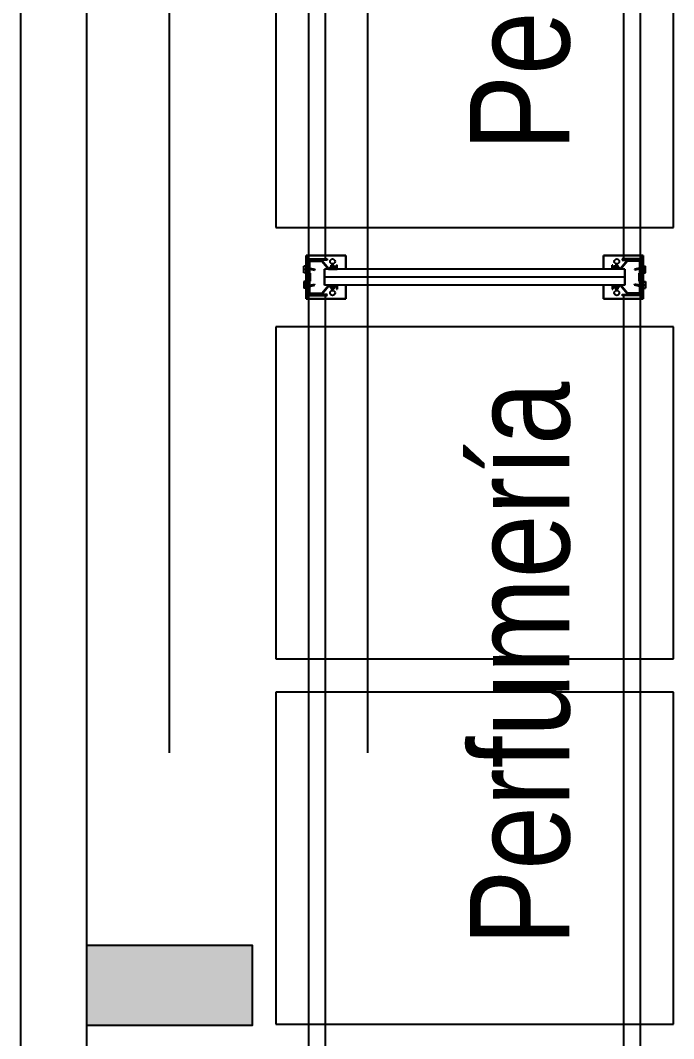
# Model space of a CAD drawing. Header units: metres. Extents: x 0 to 8715937, y -236336 to 216.
# Drawn here: x 109.6 to 111.57, y 77.219 to 80.287 of the extents above; entities that cross this region are included whole.
import ezdxf

# ---------------------------------------------------------------- set-up
doc = ezdxf.new("R2010")
doc.units = ezdxf.units.M
doc.header["$MEASUREMENT"] = 0
doc.linetypes.add('ACAD_ISO10W100', pattern=[18, 12, -3, 0, -3])
for name, color, linetype in [('0-BLOCK-ARQUITECTURA', 7, 'Continuous'), ('0-BLOCK-EQUIPAMIENTO', 7, 'Continuous'), ('0-BLOCK-ESTRUCTURA', 7, 'Continuous'), ('AAA BAST', 5, 'Continuous'), ('AAA COTAS', 7, 'Continuous'), ('AAA LARG', 1, 'Continuous'), ('AAA PALLETS', 7, 'Continuous'), ('COLUMNAS', 210, 'Continuous'), ('COLUMNAS HATCH', 251, 'Continuous'), ('EJES', 251, 'ACAD_ISO10W100'), ('MURO', 4, 'Continuous'), ('TEXTO', 7, 'Continuous')]:
    doc.layers.add(name, color=color, linetype=linetype)
doc.styles.add('AR', font='arial.ttf')

# ---------------------------------------------------------------- blocks, each defined once
blk = doc.blocks.new('DPM-ARQUITECTURA')
at = {"layer": 'MURO', "ltscale": 0.1}
for p, q in [((21.8801, 103.2229), (21.8801, 50.4111)), ((22.0801, 50.4111), (22.0801, 92.9343))]:
    blk.add_line(p, q, dxfattribs=at)
blk = doc.blocks.new('COLUMNA 0.24 x 0.50')
at = {"layer": 'COLUMNAS HATCH', "ltscale": 0.1}
blk.add_hatch(color=256, dxfattribs=at).paths.add_polyline_path([(0.5, 0), (0.5, -0.24), (0, -0.24), (0, 0)])
at = {"layer": 'COLUMNAS', "ltscale": 0.1}
blk.add_lwpolyline([(0.5, 0), (0.5, -0.24), (0, -0.24), (0, 0)], close=True, dxfattribs=at)
blk = doc.blocks.new('DPM-ESTRUCTURA')
at = {"layer": 'EJES', "ltscale": 0.4}
for p, q in [((22.33, 41.5801), (22.33, 112.3301)), ((22.9278, 41.5801), (22.9278, 112.3301))]:
    blk.add_line(p, q, dxfattribs=at)
at = {"layer": 'COLUMNAS', "xscale": -1}
blk.add_blockref('COLUMNA 0.24 x 0.50', (22.58, 77.5001), dxfattribs=at)
blk = doc.blocks.new('1A MODULO SIMPLE')
at = {"layer": 'AAA BAST'}
for points in [[(-2.1307, 1.015), (-2.1307, 1.017), (-2.1407, 1.017), (-2.1407, 1.04), (-2.1167, 1.06), (-2.1167, 1.1), (-2.1567, 1.1), (-2.1567, 1.098), (-2.1767, 1.098), (-2.1767, 1.1), (-2.2167, 1.1), (-2.2167, 1.06), (-2.1927, 1.04), (-2.1927, 1.017), (-2.2027, 1.017), (-2.2027, 1.015), (-2.1907, 1.015), (-2.1907, 1.0409), (-2.2147, 1.0609), (-2.2147, 1.098), (-2.1787, 1.098), (-2.1787, 1.096), (-2.1547, 1.096), (-2.1547, 1.098), (-2.1187, 1.098), (-2.1187, 1.0609), (-2.1427, 1.0409), (-2.1427, 1.015)], [(0.1973, 1.015), (0.1973, 1.017), (0.2073, 1.017), (0.2073, 1.04), (0.1833, 1.06), (0.1833, 1.1), (0.2233, 1.1), (0.2233, 1.098), (0.2433, 1.098), (0.2433, 1.1), (0.2833, 1.1), (0.2833, 1.06), (0.2593, 1.04), (0.2593, 1.017), (0.2693, 1.017), (0.2693, 1.015), (0.2573, 1.015), (0.2573, 1.0409), (0.2813, 1.0609), (0.2813, 1.098), (0.2453, 1.098), (0.2453, 1.096), (0.2213, 1.096), (0.2213, 1.098), (0.1853, 1.098), (0.1853, 1.0609), (0.2093, 1.0409), (0.2093, 1.015)], [(-2.1307, 0.185), (-2.1307, 0.183), (-2.1407, 0.183), (-2.1407, 0.16), (-2.1167, 0.14), (-2.1167, 0.1), (-2.1567, 0.1), (-2.1567, 0.102), (-2.1767, 0.102), (-2.1767, 0.1), (-2.2167, 0.1), (-2.2167, 0.14), (-2.1927, 0.16), (-2.1927, 0.183), (-2.2027, 0.183), (-2.2027, 0.185), (-2.1907, 0.185), (-2.1907, 0.1591), (-2.2147, 0.1391), (-2.2147, 0.102), (-2.1787, 0.102), (-2.1787, 0.104), (-2.1547, 0.104), (-2.1547, 0.102), (-2.1187, 0.102), (-2.1187, 0.1391), (-2.1427, 0.1591), (-2.1427, 0.185)], [(0.1973, 0.185), (0.1973, 0.183), (0.2073, 0.183), (0.2073, 0.16), (0.1833, 0.14), (0.1833, 0.1), (0.2233, 0.1), (0.2233, 0.102), (0.2433, 0.102), (0.2433, 0.1), (0.2833, 0.1), (0.2833, 0.14), (0.2593, 0.16), (0.2593, 0.183), (0.2693, 0.183), (0.2693, 0.185), (0.2573, 0.185), (0.2573, 0.1591), (0.2813, 0.1391), (0.2813, 0.102), (0.2453, 0.102), (0.2453, 0.104), (0.2213, 0.104), (0.2213, 0.102), (0.1853, 0.102), (0.1853, 0.1391), (0.2093, 0.1591), (0.2093, 0.185)]]:
    blk.add_hatch(color=251, dxfattribs=at).paths.add_polyline_path(points)
at = {"layer": 'AAA BAST', "color": 251}
for p, q in [((-2.2167, 1.1082), (-2.2317, 1.1082)), ((-2.2317, 1.1082), (-2.2317, 0.9882)), ((-2.1167, 1.1082), (-2.2167, 1.1082)), ((-2.2167, 1.1082), (-2.2167, 1.1032)), ((-2.1802, 1.1152), (-2.2002, 1.1152)), ((-2.2002, 1.1082), (-2.2002, 1.1152)), ((-2.1902, 1.1082), (-2.1902, 1.1152)), ((-2.1802, 1.1082), (-2.1802, 1.1152)), ((-2.1532, 1.1152), (-2.1332, 1.1152)), ((-2.1532, 1.1082), (-2.1532, 1.1152)), ((-2.1432, 1.1082), (-2.1432, 1.1152)), ((-2.1332, 1.1082), (-2.1332, 1.1152)), ((-2.1167, 1.1032), (-2.1167, 1.1082)), ((-2.1017, 1.1082), (-2.1167, 1.1082)), ((-2.1017, 0.9882), (-2.1017, 1.1082)), ((0.1683, 0.9882), (0.1683, 1.1082)), ((0.1683, 1.1082), (0.1833, 1.1082)), ((0.1833, 1.1032), (0.1833, 1.1082)), ((0.1833, 1.1082), (0.2833, 1.1082)), ((0.2198, 1.1152), (0.1998, 1.1152)), ((0.1998, 1.1082), (0.1998, 1.1152)), ((0.2098, 1.1082), (0.2098, 1.1152)), ((0.2198, 1.1082), (0.2198, 1.1152)), ((0.2468, 1.1152), (0.2668, 1.1152)), ((0.2468, 1.1082), (0.2468, 1.1152)), ((0.2568, 1.1082), (0.2568, 1.1152)), ((0.2668, 1.1082), (0.2668, 1.1152)), ((0.2833, 1.1082), (0.2833, 1.1032)), ((0.2833, 1.1082), (0.2983, 1.1082)), ((0.2983, 1.1082), (0.2983, 0.9882)), ((-2.2167, 1.1032), (-2.2317, 1.1032)), ((-2.2167, 1.1032), (-2.1167, 1.1032)), ((-2.1767, 1.1), (-2.2167, 1.1)), ((-2.2167, 1.1), (-2.2167, 1.06)), ((-2.2147, 1.098), (-2.2147, 1.0609)), ((-2.1787, 1.098), (-2.2147, 1.098)), ((-2.2067, 1.1), (-2.2067, 1.1032)), ((-2.2067, 1.1032), (-2.1737, 1.1032)), ((-2.1787, 1.098), (-2.1787, 1.096)), ((-2.1547, 1.096), (-2.1787, 1.096)), ((-2.1767, 1.1), (-2.1767, 1.098)), ((-2.1767, 1.1), (-2.1737, 1.1)), ((-2.1567, 1.098), (-2.1767, 1.098)), ((-2.1737, 1.1), (-2.1737, 1.1032)), ((-2.1597, 1.1), (-2.1597, 1.1032)), ((-2.1567, 1.1), (-2.1597, 1.1)), ((-2.1167, 1.1), (-2.1567, 1.1)), ((-2.1567, 1.1), (-2.1567, 1.098)), ((-2.1187, 1.098), (-2.1547, 1.098)), ((-2.1547, 1.098), (-2.1547, 1.096)), ((-2.1267, 1.1), (-2.1267, 1.1032)), ((-2.1187, 1.098), (-2.1187, 1.0609)), ((-2.1167, 1.1032), (-2.1017, 1.1032)), ((-2.1167, 1.1), (-2.1167, 1.06)), ((0.1833, 1.1032), (0.1683, 1.1032)), ((0.2833, 1.1032), (0.1833, 1.1032)), ((0.1833, 1.1), (0.2233, 1.1)), ((0.1833, 1.1), (0.1833, 1.06)), ((0.1853, 1.098), (0.1853, 1.0609)), ((0.1853, 1.098), (0.2213, 1.098)), ((0.1933, 1.1), (0.1933, 1.1032)), ((0.2213, 1.098), (0.2213, 1.096)), ((0.2213, 1.096), (0.2453, 1.096)), ((0.2233, 1.1), (0.2233, 1.098)), ((0.2233, 1.1), (0.2263, 1.1)), ((0.2233, 1.098), (0.2433, 1.098)), ((0.2263, 1.1), (0.2263, 1.1032)), ((0.2403, 1.1), (0.2403, 1.1032)), ((0.2733, 1.1032), (0.2403, 1.1032)), ((0.2433, 1.1), (0.2403, 1.1)), ((0.2433, 1.1), (0.2833, 1.1)), ((0.2433, 1.1), (0.2433, 1.098)), ((0.2453, 1.098), (0.2813, 1.098)), ((0.2453, 1.098), (0.2453, 1.096)), ((0.2733, 1.1), (0.2733, 1.1032)), ((0.2813, 1.098), (0.2813, 1.0609)), ((0.2833, 1.1032), (0.2983, 1.1032)), ((0.2833, 1.1), (0.2833, 1.06)), ((-2.2167, 1.06), (-2.1927, 1.04)), ((-2.2147, 1.0609), (-2.1907, 1.0409)), ((-2.1907, 1.053), (-2.1667, 1.053)), ((-2.1907, 0.147), (-2.1907, 1.053)), ((-2.1667, 1.053), (-2.1427, 1.053)), ((-2.1667, 0.147), (-2.1667, 1.053)), ((-2.1187, 1.0609), (-2.1427, 1.0409)), ((-2.1427, 0.147), (-2.1427, 1.053)), ((-2.1167, 1.06), (-2.1407, 1.04)), ((0.1833, 1.06), (0.2073, 1.04)), ((0.1853, 1.0609), (0.2093, 1.0409)), ((0.2333, 1.053), (0.2093, 1.053)), ((0.2093, 0.147), (0.2093, 1.053)), ((0.2573, 1.053), (0.2333, 1.053)), ((0.2333, 0.147), (0.2333, 1.053)), ((0.2813, 1.0609), (0.2573, 1.0409)), ((0.2573, 0.147), (0.2573, 1.053)), ((0.2833, 1.06), (0.2593, 1.04)), ((-2.1927, 1.017), (-2.2027, 1.017)), ((-2.2027, 1.017), (-2.2027, 1.015)), ((-2.1907, 1.015), (-2.2027, 1.015)), ((-2.1927, 1.036), (-2.1977, 1.036)), ((-2.1977, 1.021), (-2.1977, 1.036)), ((-2.1927, 1.0285), (-2.1977, 1.0285)), ((-2.1927, 1.021), (-2.1977, 1.021)), ((-2.1927, 1.04), (-2.1927, 1.017)), ((-2.1907, 1.0409), (-2.1907, 1.015)), ((-2.1427, 1.0409), (-2.1427, 1.015)), ((-2.1427, 1.015), (-2.1307, 1.015)), ((-2.1407, 1.04), (-2.1407, 1.017)), ((-2.1357, 1.036), (-2.1407, 1.036)), ((-2.1407, 1.021), (-2.1407, 1.036)), ((-2.1357, 1.0285), (-2.1407, 1.0285)), ((-2.1357, 1.021), (-2.1407, 1.021)), ((-2.1407, 1.017), (-2.1307, 1.017)), ((-2.1357, 1.021), (-2.1357, 1.036)), ((-2.1357, 1.0328), (-2.1307, 1.0328)), ((-2.1357, 1.0243), (-2.1307, 1.0243)), ((-2.1307, 1.0243), (-2.1307, 1.0328)), ((-2.1307, 1.015), (-2.1307, 1.017)), ((0.2023, 1.0328), (0.1973, 1.0328)), ((0.1973, 1.0243), (0.1973, 1.0328)), ((0.2023, 1.0243), (0.1973, 1.0243)), ((0.2073, 1.017), (0.1973, 1.017)), ((0.1973, 1.015), (0.1973, 1.017)), ((0.2093, 1.015), (0.1973, 1.015)), ((0.2023, 1.036), (0.2073, 1.036)), ((0.2023, 1.021), (0.2023, 1.036)), ((0.2023, 1.0285), (0.2073, 1.0285)), ((0.2023, 1.021), (0.2073, 1.021)), ((0.2073, 1.04), (0.2073, 1.017)), ((0.2073, 1.021), (0.2073, 1.036)), ((0.2093, 1.0409), (0.2093, 1.015)), ((0.2573, 1.0409), (0.2573, 1.015)), ((0.2573, 1.015), (0.2693, 1.015)), ((0.2593, 1.04), (0.2593, 1.017)), ((0.2593, 1.036), (0.2643, 1.036)), ((0.2593, 1.0285), (0.2643, 1.0285)), ((0.2593, 1.021), (0.2643, 1.021)), ((0.2593, 1.017), (0.2693, 1.017)), ((0.2643, 1.021), (0.2643, 1.036)), ((0.2693, 1.017), (0.2693, 1.015)), ((-2.2317, 0.9882), (-2.1907, 0.9882)), ((-2.1427, 0.9882), (-2.1017, 0.9882)), ((0.2093, 0.9882), (0.1683, 0.9882)), ((0.2983, 0.9882), (0.2573, 0.9882)), ((-2.2317, 0.0918), (-2.2317, 0.2118)), ((-2.2317, 0.2118), (-2.1907, 0.2118)), ((-2.1907, 0.185), (-2.2027, 0.185)), ((-2.2027, 0.183), (-2.2027, 0.185)), ((-2.1907, 0.1591), (-2.1907, 0.185)), ((-2.1427, 0.2118), (-2.1017, 0.2118)), ((-2.1427, 0.1591), (-2.1427, 0.185)), ((-2.1427, 0.185), (-2.1307, 0.185)), ((-2.1307, 0.185), (-2.1307, 0.183)), ((-2.1017, 0.2118), (-2.1017, 0.0918)), ((0.2093, 0.2118), (0.1683, 0.2118)), ((0.1683, 0.2118), (0.1683, 0.0918)), ((0.2093, 0.185), (0.1973, 0.185)), ((0.1973, 0.185), (0.1973, 0.183)), ((0.2093, 0.1591), (0.2093, 0.185)), ((0.2983, 0.2118), (0.2573, 0.2118)), ((0.2573, 0.1591), (0.2573, 0.185)), ((0.2573, 0.185), (0.2693, 0.185)), ((0.2693, 0.183), (0.2693, 0.185)), ((0.2983, 0.0918), (0.2983, 0.2118)), ((-2.2167, 0.14), (-2.1927, 0.16)), ((-2.2147, 0.1391), (-2.1907, 0.1591)), ((-2.1927, 0.183), (-2.2027, 0.183)), ((-2.1927, 0.1801), (-2.1977, 0.1801)), ((-2.1977, 0.1651), (-2.1977, 0.1801)), ((-2.1927, 0.1726), (-2.1977, 0.1726)), ((-2.1927, 0.1651), (-2.1977, 0.1651)), ((-2.1927, 0.16), (-2.1927, 0.183)), ((-2.1187, 0.1391), (-2.1427, 0.1591)), ((-2.1407, 0.16), (-2.1407, 0.183)), ((-2.1407, 0.183), (-2.1307, 0.183)), ((-2.1357, 0.1801), (-2.1407, 0.1801)), ((-2.1407, 0.1651), (-2.1407, 0.1801)), ((-2.1357, 0.1726), (-2.1407, 0.1726)), ((-2.1357, 0.1651), (-2.1407, 0.1651)), ((-2.1167, 0.14), (-2.1407, 0.16)), ((-2.1357, 0.1651), (-2.1357, 0.1801)), ((-2.1357, 0.1768), (-2.1307, 0.1768)), ((-2.1357, 0.1683), (-2.1307, 0.1683)), ((-2.1307, 0.1683), (-2.1307, 0.1768)), ((0.1833, 0.14), (0.2073, 0.16)), ((0.1853, 0.1391), (0.2093, 0.1591)), ((0.2073, 0.183), (0.1973, 0.183)), ((0.2023, 0.1768), (0.1973, 0.1768)), ((0.1973, 0.1683), (0.1973, 0.1768)), ((0.2023, 0.1683), (0.1973, 0.1683)), ((0.2023, 0.1801), (0.2073, 0.1801)), ((0.2023, 0.1651), (0.2023, 0.1801)), ((0.2023, 0.1726), (0.2073, 0.1726)), ((0.2023, 0.1651), (0.2073, 0.1651)), ((0.2073, 0.16), (0.2073, 0.183)), ((0.2073, 0.1651), (0.2073, 0.1801)), ((0.2813, 0.1391), (0.2573, 0.1591)), ((0.2593, 0.16), (0.2593, 0.183)), ((0.2593, 0.183), (0.2693, 0.183)), ((0.2593, 0.1801), (0.2643, 0.1801)), ((0.2593, 0.1726), (0.2643, 0.1726)), ((0.2593, 0.1651), (0.2643, 0.1651)), ((0.2833, 0.14), (0.2593, 0.16)), ((0.2643, 0.1651), (0.2643, 0.1801)), ((-2.2167, 0.1), (-2.2167, 0.14)), ((-2.2147, 0.102), (-2.2147, 0.1391)), ((-2.1907, 0.147), (-2.1667, 0.147)), ((-2.1667, 0.147), (-2.1427, 0.147)), ((-2.1187, 0.102), (-2.1187, 0.1391)), ((-2.1167, 0.1), (-2.1167, 0.14)), ((0.1833, 0.1), (0.1833, 0.14)), ((0.1853, 0.102), (0.1853, 0.1391)), ((0.2333, 0.147), (0.2093, 0.147)), ((0.2573, 0.147), (0.2333, 0.147)), ((0.2813, 0.102), (0.2813, 0.1391)), ((0.2833, 0.1), (0.2833, 0.14)), ((-2.2167, 0.0968), (-2.2317, 0.0968)), ((-2.1767, 0.1), (-2.2167, 0.1)), ((-2.2167, 0.0968), (-2.1167, 0.0968)), ((-2.2167, 0.0918), (-2.2167, 0.0968)), ((-2.1787, 0.102), (-2.2147, 0.102)), ((-2.2067, 0.1), (-2.2067, 0.0968)), ((-2.2067, 0.0968), (-2.1737, 0.0968)), ((-2.1787, 0.102), (-2.1787, 0.104)), ((-2.1547, 0.104), (-2.1787, 0.104)), ((-2.1567, 0.102), (-2.1767, 0.102)), ((-2.1767, 0.1), (-2.1767, 0.102)), ((-2.1767, 0.1), (-2.1737, 0.1)), ((-2.1737, 0.1), (-2.1737, 0.0968)), ((-2.1597, 0.1), (-2.1597, 0.0968)), ((-2.1567, 0.1), (-2.1597, 0.1)), ((-2.1567, 0.1), (-2.1567, 0.102)), ((-2.1167, 0.1), (-2.1567, 0.1)), ((-2.1547, 0.102), (-2.1547, 0.104)), ((-2.1187, 0.102), (-2.1547, 0.102)), ((-2.1267, 0.1), (-2.1267, 0.0968)), ((-2.1167, 0.0968), (-2.1167, 0.0918)), ((-2.1167, 0.0968), (-2.1017, 0.0968)), ((0.1833, 0.0968), (0.1683, 0.0968)), ((0.1833, 0.1), (0.2233, 0.1)), ((0.2833, 0.0968), (0.1833, 0.0968)), ((0.1833, 0.0968), (0.1833, 0.0918)), ((0.1853, 0.102), (0.2213, 0.102)), ((0.1933, 0.1), (0.1933, 0.0968)), ((0.2213, 0.102), (0.2213, 0.104)), ((0.2213, 0.104), (0.2453, 0.104)), ((0.2233, 0.102), (0.2433, 0.102)), ((0.2233, 0.1), (0.2233, 0.102)), ((0.2233, 0.1), (0.2263, 0.1)), ((0.2263, 0.1), (0.2263, 0.0968)), ((0.2403, 0.1), (0.2403, 0.0968)), ((0.2433, 0.1), (0.2403, 0.1)), ((0.2733, 0.0968), (0.2403, 0.0968)), ((0.2433, 0.1), (0.2433, 0.102)), ((0.2433, 0.1), (0.2833, 0.1)), ((0.2453, 0.102), (0.2453, 0.104)), ((0.2453, 0.102), (0.2813, 0.102)), ((0.2733, 0.1), (0.2733, 0.0968)), ((0.2833, 0.0918), (0.2833, 0.0968)), ((0.2833, 0.0968), (0.2983, 0.0968)), ((-2.2167, 0.0918), (-2.2317, 0.0918)), ((-2.1167, 0.0918), (-2.2167, 0.0918)), ((-2.2002, 0.0918), (-2.2002, 0.0848)), ((-2.1802, 0.0848), (-2.2002, 0.0848)), ((-2.1902, 0.0918), (-2.1902, 0.0848)), ((-2.1802, 0.0918), (-2.1802, 0.0848)), ((-2.1532, 0.0918), (-2.1532, 0.0848)), ((-2.1532, 0.0848), (-2.1332, 0.0848)), ((-2.1432, 0.0918), (-2.1432, 0.0848)), ((-2.1332, 0.0918), (-2.1332, 0.0848)), ((-2.1017, 0.0918), (-2.1167, 0.0918)), ((0.1683, 0.0918), (0.1833, 0.0918)), ((0.1833, 0.0918), (0.2833, 0.0918)), ((0.1998, 0.0918), (0.1998, 0.0848)), ((0.2198, 0.0848), (0.1998, 0.0848)), ((0.2098, 0.0918), (0.2098, 0.0848)), ((0.2198, 0.0918), (0.2198, 0.0848)), ((0.2468, 0.0918), (0.2468, 0.0848)), ((0.2468, 0.0848), (0.2668, 0.0848)), ((0.2568, 0.0918), (0.2568, 0.0848)), ((0.2668, 0.0918), (0.2668, 0.0848)), ((0.2833, 0.0918), (0.2983, 0.0918))]:
    blk.add_line(p, q, dxfattribs=at)
for centre in [(-2.2141, 1.0285), (-2.1192, 1.0285), (0.1859, 1.0285), (0.2808, 1.0285), (-2.2141, 0.1715), (-2.1192, 0.1715), (0.1859, 0.1715), (0.2808, 0.1715)]:
    blk.add_circle(centre, 0.0075, dxfattribs=at)
at = {"layer": 'AAA LARG', "color": 251}
for p, q in [((-2.1407, 1.105), (-2.1454, 1.0829)), ((-2.1407, 1.105), (-2.1117, 1.105)), ((-2.1117, 1.105), (-2.1117, 1.045)), ((0.2073, 1.105), (0.1783, 1.105)), ((0.1783, 1.105), (0.1783, 1.045)), ((0.2073, 1.105), (0.212, 1.0829)), ((-2.1422, 1.0822), (-2.1454, 1.0829)), ((-2.1381, 1.1018), (-2.1422, 1.0822)), ((-2.1149, 1.1018), (-2.1381, 1.1018)), ((-2.1149, 1.045), (-2.1149, 1.1018)), ((-2.1117, 1.1), (0.1783, 1.1)), ((0.1815, 1.045), (0.1815, 1.1018)), ((0.1815, 1.1018), (0.2047, 1.1018)), ((0.2047, 1.1018), (0.2089, 1.0822)), ((0.2089, 1.0822), (0.212, 1.0829)), ((-2.1117, 1.045), (-2.1149, 1.045)), ((-2.1117, 1.05), (0.1783, 1.05)), ((0.1783, 1.045), (0.1815, 1.045)), ((-2.1117, 0.155), (-2.1149, 0.155)), ((-2.1149, 0.155), (-2.1149, 0.0982)), ((-2.1117, 0.095), (-2.1117, 0.155)), ((0.1783, 0.095), (0.1783, 0.155)), ((0.1783, 0.155), (0.1815, 0.155)), ((0.1815, 0.155), (0.1815, 0.0982)), ((-2.1117, 0.15), (0.1783, 0.15)), ((-2.1422, 0.1178), (-2.1454, 0.1171)), ((-2.1407, 0.095), (-2.1454, 0.1171)), ((-2.1381, 0.0982), (-2.1422, 0.1178)), ((-2.1407, 0.095), (-2.1117, 0.095)), ((-2.1149, 0.0982), (-2.1381, 0.0982)), ((-2.1117, 0.1), (0.1783, 0.1)), ((0.2073, 0.095), (0.1783, 0.095)), ((0.1815, 0.0982), (0.2047, 0.0982)), ((0.2047, 0.0982), (0.2089, 0.1178)), ((0.2073, 0.095), (0.212, 0.1171)), ((0.2089, 0.1178), (0.212, 0.1171))]:
    blk.add_line(p, q, dxfattribs=at)
at = {"layer": 'AAA PALLETS', "color": 251, "ltscale": 0.21}
for p, q in [((-1.0167, 1.2), (-2.0167, 1.2)), ((-2.0167, 1.2), (-2.0167, 0)), ((-1.0167, 0), (-1.0167, 1.2)), ((0.0833, 1.2), (-0.9167, 1.2)), ((-0.9167, 1.2), (-0.9167, 0)), ((0.0833, 0), (0.0833, 1.2)), ((-2.0167, 0), (-1.0167, 0)), ((-0.9167, 0), (0.0833, 0))]:
    blk.add_line(p, q, dxfattribs=at)
blk = doc.blocks.new('DPM-EQUIPAMIENTO')
at = {"layer": 'AAA COTAS', "ltscale": 0.21, "rotation": 90}
for p in [(23.8501, 81.6797), (23.8501, 79.2797)]:
    blk.add_blockref('1A MODULO SIMPLE', p, dxfattribs=at)

msp = doc.modelspace()

# ---------------------------------------------------------------- hatches: boundary and pattern name
at = {"layer": 'AAA BAST'}
for points in [[(110.5551, 79.5491), (110.5531, 79.5491), (110.5531, 79.5391), (110.5301, 79.5391), (110.5101, 79.5631), (110.4701, 79.5631), (110.4701, 79.5231), (110.4721, 79.5231), (110.4721, 79.5031), (110.4701, 79.5031), (110.4701, 79.4631), (110.5101, 79.4631), (110.5301, 79.4871), (110.5531, 79.4871), (110.5531, 79.4771), (110.5551, 79.4771), (110.5551, 79.4891), (110.5292, 79.4891), (110.5092, 79.4651), (110.4721, 79.4651), (110.4721, 79.5011), (110.4741, 79.5011), (110.4741, 79.5251), (110.4721, 79.5251), (110.4721, 79.5611), (110.5092, 79.5611), (110.5292, 79.5371), (110.5551, 79.5371)], [(110.5551, 79.4771), (110.5531, 79.4771), (110.5531, 79.4871), (110.5301, 79.4871), (110.5101, 79.4631), (110.4701, 79.4631), (110.4701, 79.5031), (110.4721, 79.5031), (110.4721, 79.5231), (110.4701, 79.5231), (110.4701, 79.5631), (110.5101, 79.5631), (110.5301, 79.5391), (110.5531, 79.5391), (110.5531, 79.5491), (110.5551, 79.5491), (110.5551, 79.5371), (110.5292, 79.5371), (110.5092, 79.5611), (110.4721, 79.5611), (110.4721, 79.5251), (110.4741, 79.5251), (110.4741, 79.5011), (110.4721, 79.5011), (110.4721, 79.4651), (110.5092, 79.4651), (110.5292, 79.4891), (110.5551, 79.4891)], [(111.3851, 79.5491), (111.3871, 79.5491), (111.3871, 79.5391), (111.4101, 79.5391), (111.4301, 79.5631), (111.4701, 79.5631), (111.4701, 79.5231), (111.4681, 79.5231), (111.4681, 79.5031), (111.4701, 79.5031), (111.4701, 79.4631), (111.4301, 79.4631), (111.4101, 79.4871), (111.3871, 79.4871), (111.3871, 79.4771), (111.3851, 79.4771), (111.3851, 79.4891), (111.411, 79.4891), (111.431, 79.4651), (111.4681, 79.4651), (111.4681, 79.5011), (111.4661, 79.5011), (111.4661, 79.5251), (111.4681, 79.5251), (111.4681, 79.5611), (111.431, 79.5611), (111.411, 79.5371), (111.3851, 79.5371)], [(111.3851, 79.4771), (111.3871, 79.4771), (111.3871, 79.4871), (111.4101, 79.4871), (111.4301, 79.4631), (111.4701, 79.4631), (111.4701, 79.5031), (111.4681, 79.5031), (111.4681, 79.5231), (111.4701, 79.5231), (111.4701, 79.5631), (111.4301, 79.5631), (111.4101, 79.5391), (111.3871, 79.5391), (111.3871, 79.5491), (111.3851, 79.5491), (111.3851, 79.5371), (111.411, 79.5371), (111.431, 79.5611), (111.4681, 79.5611), (111.4681, 79.5251), (111.4661, 79.5251), (111.4661, 79.5011), (111.4681, 79.5011), (111.4681, 79.4651), (111.431, 79.4651), (111.411, 79.4891), (111.3851, 79.4891)]]:
    msp.add_hatch(color=251, dxfattribs=at).paths.add_polyline_path(points)

# ---------------------------------------------------------------- linework, layer by layer
at = {"layer": 'AAA BAST', "color": 251}
for p, q in [((110.5819, 79.5781), (110.4619, 79.5781)), ((110.4619, 79.5781), (110.4619, 79.5631)), ((110.4619, 79.5631), (110.4619, 79.5781)), ((110.4619, 79.5781), (110.5819, 79.5781)), ((110.4669, 79.5631), (110.4669, 79.5781)), ((110.4669, 79.5631), (110.4669, 79.5781)), ((110.5819, 79.5371), (110.5819, 79.5781)), ((110.5819, 79.5781), (110.5819, 79.5371)), ((111.3583, 79.5371), (111.3583, 79.5781)), ((111.3583, 79.5781), (111.4783, 79.5781)), ((111.4783, 79.5781), (111.3583, 79.5781)), ((111.3583, 79.5781), (111.3583, 79.5371)), ((111.4733, 79.5631), (111.4733, 79.5781)), ((111.4733, 79.5631), (111.4733, 79.5781)), ((111.4783, 79.5781), (111.4783, 79.5631)), ((111.4783, 79.5631), (111.4783, 79.5781)), ((110.4549, 79.5266), (110.4549, 79.5466)), ((110.4619, 79.5466), (110.4549, 79.5466)), ((110.4549, 79.5266), (110.4549, 79.5466)), ((110.4619, 79.5466), (110.4549, 79.5466)), ((110.4669, 79.5631), (110.4619, 79.5631)), ((110.4619, 79.5631), (110.4619, 79.4631)), ((110.4619, 79.4631), (110.4619, 79.5631)), ((110.4619, 79.5631), (110.4669, 79.5631)), ((110.4669, 79.4631), (110.4669, 79.5631)), ((110.4669, 79.5631), (110.4669, 79.4631)), ((110.4701, 79.5531), (110.4669, 79.5531)), ((110.4701, 79.5531), (110.4669, 79.5531)), ((110.4669, 79.5531), (110.4669, 79.5201)), ((110.4701, 79.5631), (110.4701, 79.5231)), ((110.4701, 79.5631), (110.5101, 79.5631)), ((110.4701, 79.5231), (110.4701, 79.5631)), ((110.4701, 79.5631), (110.5101, 79.5631)), ((110.4721, 79.5611), (110.5092, 79.5611)), ((110.4721, 79.5611), (110.4721, 79.5251)), ((110.4721, 79.5611), (110.5092, 79.5611)), ((110.4721, 79.5251), (110.4721, 79.5611)), ((110.5092, 79.5611), (110.5292, 79.5371)), ((110.5092, 79.5611), (110.5292, 79.5371)), ((110.5101, 79.5631), (110.5301, 79.5391)), ((110.5101, 79.5631), (110.5301, 79.5391)), ((110.5374, 79.5441), (110.5374, 79.5491)), ((110.5459, 79.5491), (110.5374, 79.5491)), ((110.5459, 79.5441), (110.5459, 79.5491)), ((110.5531, 79.5391), (110.5531, 79.5491)), ((110.5551, 79.5491), (110.5531, 79.5491)), ((110.5531, 79.5391), (110.5531, 79.5491)), ((110.5531, 79.5491), (110.5551, 79.5491)), ((110.5551, 79.5371), (110.5551, 79.5491)), ((110.5551, 79.5371), (110.5551, 79.5491)), ((111.3851, 79.5371), (111.3851, 79.5491)), ((111.3851, 79.5491), (111.3871, 79.5491)), ((111.3851, 79.5371), (111.3851, 79.5491)), ((111.3871, 79.5491), (111.3851, 79.5491)), ((111.3871, 79.5391), (111.3871, 79.5491)), ((111.3871, 79.5391), (111.3871, 79.5491)), ((111.3933, 79.5441), (111.3933, 79.5491)), ((111.4018, 79.5491), (111.3933, 79.5491)), ((111.4018, 79.5441), (111.4018, 79.5491)), ((111.4301, 79.5631), (111.4101, 79.5391)), ((111.4301, 79.5631), (111.4101, 79.5391)), ((111.431, 79.5611), (111.411, 79.5371)), ((111.431, 79.5611), (111.411, 79.5371)), ((111.4701, 79.5631), (111.4301, 79.5631)), ((111.4701, 79.5631), (111.4301, 79.5631)), ((111.4681, 79.5611), (111.431, 79.5611)), ((111.4681, 79.5611), (111.431, 79.5611)), ((111.4681, 79.5611), (111.4681, 79.5251)), ((111.4681, 79.5251), (111.4681, 79.5611)), ((111.4701, 79.5631), (111.4701, 79.5231)), ((111.4701, 79.5231), (111.4701, 79.5631)), ((111.4701, 79.5531), (111.4733, 79.5531)), ((111.4701, 79.5531), (111.4733, 79.5531)), ((111.4733, 79.4631), (111.4733, 79.5631)), ((111.4733, 79.5631), (111.4783, 79.5631)), ((111.4733, 79.5631), (111.4733, 79.4631)), ((111.4783, 79.5631), (111.4733, 79.5631)), ((111.4733, 79.5531), (111.4733, 79.5201)), ((111.4783, 79.5631), (111.4783, 79.4631)), ((111.4783, 79.4631), (111.4783, 79.5631)), ((111.4783, 79.5466), (111.4853, 79.5466)), ((111.4783, 79.5466), (111.4853, 79.5466)), ((111.4853, 79.5266), (111.4853, 79.5466)), ((111.4853, 79.5266), (111.4853, 79.5466)), ((110.4619, 79.5366), (110.4549, 79.5366)), ((110.4619, 79.5366), (110.4549, 79.5366)), ((110.4619, 79.5266), (110.4549, 79.5266)), ((110.4619, 79.5266), (110.4549, 79.5266)), ((110.4701, 79.5201), (110.4669, 79.5201)), ((110.4701, 79.5201), (110.4669, 79.5201)), ((110.4701, 79.5231), (110.4721, 79.5231)), ((110.4701, 79.5231), (110.4701, 79.5201)), ((110.4701, 79.5231), (110.4721, 79.5231)), ((110.4701, 79.5231), (110.4701, 79.5201)), ((110.4721, 79.5251), (110.4741, 79.5251)), ((110.4721, 79.5251), (110.4741, 79.5251)), ((110.4721, 79.5231), (110.4721, 79.5031)), ((110.4721, 79.5031), (110.4721, 79.5231)), ((110.4741, 79.5251), (110.4741, 79.5011)), ((110.4741, 79.5011), (110.4741, 79.5251)), ((110.5171, 79.5131), (110.5171, 79.5371)), ((111.4231, 79.5371), (110.5171, 79.5371)), ((110.5171, 79.5371), (110.5171, 79.5131)), ((111.4231, 79.5371), (110.5171, 79.5371)), ((110.5292, 79.5371), (110.5551, 79.5371)), ((110.5292, 79.5371), (110.5551, 79.5371)), ((110.5301, 79.5391), (110.5531, 79.5391)), ((110.5301, 79.5391), (110.5531, 79.5391)), ((110.5341, 79.5441), (110.5341, 79.5391)), ((110.5491, 79.5441), (110.5341, 79.5441)), ((110.5341, 79.5391), (110.5341, 79.5441)), ((110.5491, 79.5441), (110.5341, 79.5441)), ((110.5491, 79.5391), (110.5341, 79.5391)), ((110.5416, 79.5441), (110.5416, 79.5391)), ((110.5416, 79.5391), (110.5416, 79.5441)), ((110.5491, 79.5441), (110.5491, 79.5391)), ((110.5491, 79.5391), (110.5491, 79.5441)), ((111.411, 79.5371), (111.3851, 79.5371)), ((111.411, 79.5371), (111.3851, 79.5371)), ((111.4101, 79.5391), (111.3871, 79.5391)), ((111.4101, 79.5391), (111.3871, 79.5391)), ((111.39, 79.5441), (111.39, 79.5391)), ((111.405, 79.5441), (111.39, 79.5441)), ((111.39, 79.5391), (111.39, 79.5441)), ((111.405, 79.5441), (111.39, 79.5441)), ((111.405, 79.5391), (111.39, 79.5391)), ((111.3975, 79.5441), (111.3975, 79.5391)), ((111.3975, 79.5391), (111.3975, 79.5441)), ((111.405, 79.5441), (111.405, 79.5391)), ((111.405, 79.5391), (111.405, 79.5441)), ((111.4231, 79.5131), (111.4231, 79.5371)), ((111.4231, 79.5371), (111.4231, 79.5131)), ((111.4681, 79.5251), (111.4661, 79.5251)), ((111.4661, 79.5251), (111.4661, 79.5011)), ((111.4681, 79.5251), (111.4661, 79.5251)), ((111.4661, 79.5011), (111.4661, 79.5251)), ((111.4681, 79.5231), (111.4681, 79.5031)), ((111.4701, 79.5231), (111.4681, 79.5231)), ((111.4681, 79.5031), (111.4681, 79.5231)), ((111.4701, 79.5231), (111.4681, 79.5231)), ((111.4701, 79.5231), (111.4701, 79.5201)), ((111.4701, 79.5231), (111.4701, 79.5201)), ((111.4701, 79.5201), (111.4733, 79.5201)), ((111.4701, 79.5201), (111.4733, 79.5201)), ((111.4783, 79.5366), (111.4853, 79.5366)), ((111.4783, 79.5366), (111.4853, 79.5366)), ((111.4783, 79.5266), (111.4853, 79.5266)), ((111.4783, 79.5266), (111.4853, 79.5266)), ((110.4549, 79.4996), (110.4549, 79.4796)), ((110.4619, 79.4996), (110.4549, 79.4996)), ((110.4549, 79.4996), (110.4549, 79.4796)), ((110.4619, 79.4996), (110.4549, 79.4996)), ((110.4619, 79.4896), (110.4549, 79.4896)), ((110.4619, 79.4896), (110.4549, 79.4896)), ((110.4701, 79.5061), (110.4669, 79.5061)), ((110.4669, 79.4731), (110.4669, 79.5061)), ((110.4701, 79.5061), (110.4669, 79.5061)), ((110.4701, 79.5031), (110.4701, 79.5061)), ((110.4701, 79.5031), (110.4701, 79.5061)), ((110.4701, 79.5031), (110.4701, 79.4631)), ((110.4701, 79.5031), (110.4721, 79.5031)), ((110.4701, 79.4631), (110.4701, 79.5031)), ((110.4701, 79.5031), (110.4721, 79.5031)), ((110.4721, 79.5011), (110.4721, 79.4651)), ((110.4721, 79.5011), (110.4741, 79.5011)), ((110.4721, 79.4651), (110.4721, 79.5011)), ((110.4721, 79.5011), (110.4741, 79.5011)), ((110.5092, 79.4651), (110.5292, 79.4891)), ((110.5092, 79.4651), (110.5292, 79.4891)), ((110.5101, 79.4631), (110.5301, 79.4871)), ((110.5101, 79.4631), (110.5301, 79.4871)), ((110.5171, 79.4891), (110.5171, 79.5131)), ((111.4231, 79.5131), (110.5171, 79.5131)), ((110.5171, 79.5131), (110.5171, 79.4891)), ((111.4231, 79.5131), (110.5171, 79.5131)), ((111.4231, 79.4891), (110.5171, 79.4891)), ((111.4231, 79.4891), (110.5171, 79.4891)), ((110.5292, 79.4891), (110.5551, 79.4891)), ((110.5292, 79.4891), (110.5551, 79.4891)), ((110.5301, 79.4871), (110.5531, 79.4871)), ((110.5301, 79.4871), (110.5531, 79.4871)), ((110.5341, 79.4871), (110.5341, 79.4821)), ((110.5341, 79.4821), (110.5341, 79.4871)), ((110.5491, 79.4871), (110.5341, 79.4871)), ((110.5416, 79.4871), (110.5416, 79.4821)), ((110.5416, 79.4821), (110.5416, 79.4871)), ((110.5491, 79.4871), (110.5491, 79.4821)), ((110.5491, 79.4821), (110.5491, 79.4871)), ((110.5531, 79.4871), (110.5531, 79.4771)), ((110.5531, 79.4871), (110.5531, 79.4771)), ((110.5551, 79.4891), (110.5551, 79.4771)), ((110.5551, 79.4891), (110.5551, 79.4771)), ((110.5819, 79.4481), (110.5819, 79.4891)), ((110.5819, 79.4891), (110.5819, 79.4481)), ((111.3583, 79.4481), (111.3583, 79.4891)), ((111.3583, 79.4891), (111.3583, 79.4481)), ((111.411, 79.4891), (111.3851, 79.4891)), ((111.3851, 79.4891), (111.3851, 79.4771)), ((111.411, 79.4891), (111.3851, 79.4891)), ((111.3851, 79.4891), (111.3851, 79.4771)), ((111.4101, 79.4871), (111.3871, 79.4871)), ((111.3871, 79.4871), (111.3871, 79.4771)), ((111.4101, 79.4871), (111.3871, 79.4871)), ((111.3871, 79.4871), (111.3871, 79.4771)), ((111.39, 79.4871), (111.39, 79.4821)), ((111.39, 79.4821), (111.39, 79.4871)), ((111.405, 79.4871), (111.39, 79.4871)), ((111.3975, 79.4871), (111.3975, 79.4821)), ((111.3975, 79.4821), (111.3975, 79.4871)), ((111.405, 79.4871), (111.405, 79.4821)), ((111.405, 79.4821), (111.405, 79.4871)), ((111.4301, 79.4631), (111.4101, 79.4871)), ((111.4301, 79.4631), (111.4101, 79.4871)), ((111.431, 79.4651), (111.411, 79.4891)), ((111.431, 79.4651), (111.411, 79.4891)), ((111.4231, 79.4891), (111.4231, 79.5131)), ((111.4231, 79.5131), (111.4231, 79.4891)), ((111.4681, 79.5011), (111.4661, 79.5011)), ((111.4681, 79.5011), (111.4661, 79.5011)), ((111.4701, 79.5031), (111.4681, 79.5031)), ((111.4701, 79.5031), (111.4681, 79.5031)), ((111.4681, 79.5011), (111.4681, 79.4651)), ((111.4681, 79.4651), (111.4681, 79.5011)), ((111.4701, 79.5061), (111.4733, 79.5061)), ((111.4701, 79.5031), (111.4701, 79.5061)), ((111.4701, 79.5061), (111.4733, 79.5061)), ((111.4701, 79.5031), (111.4701, 79.5061)), ((111.4701, 79.5031), (111.4701, 79.4631)), ((111.4701, 79.4631), (111.4701, 79.5031)), ((111.4733, 79.4731), (111.4733, 79.5061)), ((111.4783, 79.4996), (111.4853, 79.4996)), ((111.4783, 79.4996), (111.4853, 79.4996)), ((111.4783, 79.4896), (111.4853, 79.4896)), ((111.4783, 79.4896), (111.4853, 79.4896)), ((111.4853, 79.4996), (111.4853, 79.4796)), ((111.4853, 79.4996), (111.4853, 79.4796)), ((110.4619, 79.4796), (110.4549, 79.4796)), ((110.4619, 79.4796), (110.4549, 79.4796)), ((110.4619, 79.4631), (110.4669, 79.4631)), ((110.4619, 79.4631), (110.4619, 79.4481)), ((110.4669, 79.4631), (110.4619, 79.4631)), ((110.4619, 79.4481), (110.4619, 79.4631)), ((110.4701, 79.4731), (110.4669, 79.4731)), ((110.4701, 79.4731), (110.4669, 79.4731)), ((110.4669, 79.4631), (110.4669, 79.4481)), ((110.4669, 79.4631), (110.4669, 79.4481)), ((110.4701, 79.4631), (110.5101, 79.4631)), ((110.4701, 79.4631), (110.5101, 79.4631)), ((110.4721, 79.4651), (110.5092, 79.4651)), ((110.4721, 79.4651), (110.5092, 79.4651)), ((110.5491, 79.4821), (110.5341, 79.4821)), ((110.5491, 79.4821), (110.5341, 79.4821)), ((110.5374, 79.4821), (110.5374, 79.4771)), ((110.5459, 79.4771), (110.5374, 79.4771)), ((110.5459, 79.4821), (110.5459, 79.4771)), ((110.5531, 79.4771), (110.5551, 79.4771)), ((110.5551, 79.4771), (110.5531, 79.4771)), ((111.3871, 79.4771), (111.3851, 79.4771)), ((111.3851, 79.4771), (111.3871, 79.4771)), ((111.405, 79.4821), (111.39, 79.4821)), ((111.405, 79.4821), (111.39, 79.4821)), ((111.3933, 79.4821), (111.3933, 79.4771)), ((111.4018, 79.4771), (111.3933, 79.4771)), ((111.4018, 79.4821), (111.4018, 79.4771)), ((111.4701, 79.4631), (111.4301, 79.4631)), ((111.4701, 79.4631), (111.4301, 79.4631)), ((111.4681, 79.4651), (111.431, 79.4651)), ((111.4681, 79.4651), (111.431, 79.4651)), ((111.4701, 79.4731), (111.4733, 79.4731)), ((111.4701, 79.4731), (111.4733, 79.4731)), ((111.4783, 79.4631), (111.4733, 79.4631)), ((111.4733, 79.4631), (111.4733, 79.4481)), ((111.4733, 79.4631), (111.4783, 79.4631)), ((111.4733, 79.4631), (111.4733, 79.4481)), ((111.4783, 79.4796), (111.4853, 79.4796)), ((111.4783, 79.4796), (111.4853, 79.4796)), ((111.4783, 79.4631), (111.4783, 79.4481)), ((111.4783, 79.4481), (111.4783, 79.4631)), ((110.4619, 79.4481), (110.5819, 79.4481)), ((110.5819, 79.4481), (110.4619, 79.4481)), ((111.4783, 79.4481), (111.3583, 79.4481)), ((111.3583, 79.4481), (111.4783, 79.4481))]:
    msp.add_line(p, q, dxfattribs=at)
for centre in [(110.5416, 79.5605), (110.5416, 79.5605), (111.3986, 79.5605), (111.3986, 79.5605), (110.5416, 79.4656), (110.5416, 79.4656), (111.3986, 79.4656), (111.3986, 79.4656)]:
    msp.add_circle(centre, 0.0075, dxfattribs=at)
at = {"layer": 'AAA LARG', "color": 251}
for p, q in [((110.4701, 79.5681), (110.4701, 81.8581)), ((110.5201, 79.5681), (110.5201, 81.8581)), ((111.4201, 79.5681), (111.4201, 81.8581)), ((111.4701, 79.5681), (111.4701, 81.8581)), ((110.4651, 79.5391), (110.4651, 79.5681)), ((110.4651, 79.5681), (110.5251, 79.5681)), ((110.5251, 79.5649), (110.4683, 79.5649)), ((110.4683, 79.5649), (110.4683, 79.5417)), ((110.5251, 79.5681), (110.5251, 79.5649)), ((111.4751, 79.5681), (111.4151, 79.5681)), ((111.4151, 79.5681), (111.4151, 79.5649)), ((111.4151, 79.5649), (111.4719, 79.5649)), ((111.4719, 79.5649), (111.4719, 79.5417)), ((111.4751, 79.5391), (111.4751, 79.5681)), ((110.4651, 79.5391), (110.4872, 79.5344)), ((110.4683, 79.5417), (110.4879, 79.5375)), ((110.4879, 79.5375), (110.4872, 79.5344)), ((111.4719, 79.5417), (111.4523, 79.5375)), ((111.4523, 79.5375), (111.453, 79.5344)), ((111.4751, 79.5391), (111.453, 79.5344)), ((110.4651, 79.4871), (110.4872, 79.4918)), ((110.4651, 79.4871), (110.4651, 79.4581)), ((110.4683, 79.4845), (110.4879, 79.4886)), ((110.4683, 79.4613), (110.4683, 79.4845)), ((110.4879, 79.4886), (110.4872, 79.4918)), ((111.4523, 79.4886), (111.453, 79.4918)), ((111.4719, 79.4845), (111.4523, 79.4886)), ((111.4751, 79.4871), (111.453, 79.4918)), ((111.4719, 79.4613), (111.4719, 79.4845)), ((111.4751, 79.4871), (111.4751, 79.4581)), ((110.4651, 79.4581), (110.5251, 79.4581)), ((110.5251, 79.4613), (110.4683, 79.4613)), ((110.4701, 77.1681), (110.4701, 79.4581)), ((110.5201, 77.1681), (110.5201, 79.4581)), ((110.5251, 79.4581), (110.5251, 79.4613)), ((111.4151, 79.4581), (111.4151, 79.4613)), ((111.4151, 79.4613), (111.4719, 79.4613)), ((111.4751, 79.4581), (111.4151, 79.4581)), ((111.4201, 77.1681), (111.4201, 79.4581)), ((111.4701, 77.1681), (111.4701, 79.4581))]:
    msp.add_line(p, q, dxfattribs=at)
at = {"layer": 'AAA PALLETS', "color": 251, "ltscale": 0.21}
for p, q in [((110.3701, 80.6631), (110.3701, 79.6631)), ((111.5701, 79.6631), (111.5701, 80.6631)), ((110.3701, 79.6631), (111.5701, 79.6631)), ((110.3701, 79.3631), (110.3701, 78.3631)), ((111.5701, 79.3631), (110.3701, 79.3631)), ((111.5701, 78.3631), (111.5701, 79.3631)), ((110.3701, 78.3631), (111.5701, 78.3631)), ((110.3701, 78.2631), (110.3701, 77.2631)), ((111.5701, 78.2631), (110.3701, 78.2631)), ((111.5701, 77.2631), (111.5701, 78.2631)), ((110.3701, 77.2631), (111.5701, 77.2631))]:
    msp.add_line(p, q, dxfattribs=at)

# ---------------------------------------------------------------- block references
at = {"layer": '0-BLOCK-ARQUITECTURA'}
msp.add_blockref('DPM-ARQUITECTURA', (87.72, 0), dxfattribs=at)
at = {"layer": '0-BLOCK-EQUIPAMIENTO'}
msp.add_blockref('DPM-EQUIPAMIENTO', (87.72, 0), dxfattribs=at)
at = {"layer": '0-BLOCK-ESTRUCTURA', "ltscale": 0.1}
msp.add_blockref('DPM-ESTRUCTURA', (87.72, 0), dxfattribs=at)

# ---------------------------------------------------------------- texts
at = {"layer": 'TEXTO', "ltscale": 0.1, "char_height": 0.300033, "attachment_point": 1, "rotation": 90, "style": 'AR'}
for insert in [(110.9558, 79.8933), (110.9558, 77.4988)]:
    msp.add_mtext_dynamic_manual_height_columns('{\\fArial Narrow|b0|i0|c0|p34;Perfumería}', width=4.08123, gutter_width=12.5, heights=[0], dxfattribs=dict(at, insert=insert))

doc.saveas('drawing.dxf')
